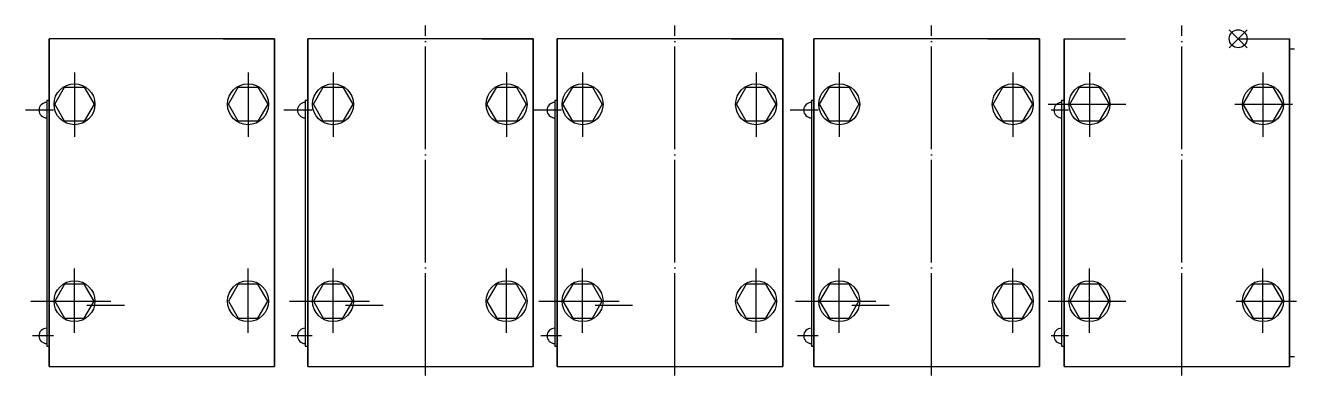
# Model space of a CAD drawing. Extents: x -1255 to -1007, y 403 to 471.
import ezdxf

# ---------------------------------------------------------------- set-up
doc = ezdxf.new("R2010")
doc.units = 0
doc.header["$MEASUREMENT"] = 0
doc.linetypes.add('CENTER', pattern=[22, 20, -1, 0, -1])
doc.layers.get('0').update_dxf_attribs({"linetype": 'CONTINUOUS'})
doc.layers.add('$PARTREF_BOM', color=7, linetype='CONTINUOUS')
doc.styles.get("Standard").update_dxf_attribs({"font": 'txt.shx', "bigfont": 'chineset.shx'})

# ---------------------------------------------------------------- blocks, each defined once
blk = doc.blocks.new('PARTREF')
at = {"layer": '$PARTREF_BOM', "color": 2}
for p, q in [((-1.75, -1.75), (1.75, 1.75)), ((-1.75, 1.75), (1.75, -1.75))]:
    blk.add_line(p, q, dxfattribs=at)
blk.add_circle((0, 0), 1.75, dxfattribs=at)
at = {"layer": '$PARTREF_BOM', "color": 2, "flags": 1}
for tag, p in [('TAG5', (-16.09, -4.95)), ('TAG15', (5.59, -4.74)), ('TAG10', (-5.65, -5)), ('TAG4', (-16.09, -8.95)), ('TAG9', (-5.65, -9)), ('TAG14', (5.59, -8.74)), ('TAG3', (-16.09, -12.95)), ('TAG8', (-5.65, -13)), ('TAG13', (5.59, -12.74)), ('TAG2', (-16.09, -16.95)), ('TAG7', (-5.65, -17)), ('TAG12', (5.59, -16.74)), ('TAG1', (-16.09, -20.95)), ('TAG6', (-5.65, -21)), ('TAG11', (5.59, -20.74))]:
    blk.add_attdef(tag, p, '', height=2.5, dxfattribs=at)

msp = doc.modelspace()

# ---------------------------------------------------------------- linework, layer by layer
at = {"color": 1, "linetype": 'CENTER'}
for p, q in [((-1176.98, 403.05), (-1176.98, 471.39)), ((-1128.27, 403.05), (-1128.27, 471.39)), ((-1078.17, 403.05), (-1078.17, 471.39)), ((-1029.34, 403.05), (-1029.34, 471.39)), ((-1245.48, 462.18), (-1245.48, 449.65)), ((-1211.6, 462.18), (-1211.6, 449.65)), ((-1195.02, 462.18), (-1195.02, 449.65)), ((-1161.14, 462.18), (-1161.14, 449.65)), ((-1146.31, 462.18), (-1146.31, 449.65)), ((-1112.43, 462.18), (-1112.43, 449.65)), ((-1062.33, 462.18), (-1062.33, 449.65)), ((-1047.37, 462.18), (-1047.37, 449.65)), ((-1013.5, 462.18), (-1013.5, 449.65)), ((-1249.58, 454.85), (-1255.06, 454.85)), ((-1199.12, 454.85), (-1204.6, 454.85)), ((-1150.41, 454.85), (-1155.89, 454.85)), ((-1100.31, 454.85), (-1105.79, 454.85)), ((-1055.41, 456.01), (-1040.26, 456.01)), ((-1051.47, 454.85), (-1054.81, 454.85)), ((-1018.99, 456.01), (-1007.72, 456.01)), ((-1245.48, 411.4), (-1245.48, 423.93)), ((-1211.6, 411.4), (-1211.6, 423.93)), ((-1195.02, 411.4), (-1195.02, 423.93)), ((-1161.14, 411.4), (-1161.14, 423.93)), ((-1112.43, 411.4), (-1112.43, 423.93)), ((-1096.21, 411.4), (-1096.21, 423.93)), ((-1062.33, 411.4), (-1062.33, 423.93)), ((-1047.37, 411.4), (-1047.37, 423.93)), ((-1013.5, 411.4), (-1013.5, 423.93)), ((-1254, 417.57), (-1238.36, 417.57)), ((-1203.54, 417.57), (-1187.9, 417.57)), ((-1154.83, 417.57), (-1139.19, 417.57)), ((-1104.73, 417.57), (-1089.09, 417.57)), ((-1055.41, 417.57), (-1040.26, 417.57)), ((-1018.72, 417.57), (-1006.94, 417.57)), ((-1243.06, 416.79), (-1235.72, 416.79)), ((-1192.59, 416.79), (-1185.26, 416.79)), ((-1143.88, 416.79), (-1136.55, 416.79)), ((-1093.78, 416.79), (-1086.45, 416.79)), ((-1249.58, 410.79), (-1253.65, 410.79)), ((-1199.12, 410.79), (-1203.19, 410.79)), ((-1150.41, 410.79), (-1154.48, 410.79)), ((-1100.31, 410.79), (-1104.38, 410.79)), ((-1051.47, 410.79), (-1054.81, 410.79))]:
    msp.add_line(p, q, dxfattribs=at)
at = {"color": 7, "linetype": 'CONTINUOUS'}
for p, q in [((-1206.41, 468.79), (-1250.41, 468.79)), ((-1250.41, 404.79), (-1250.41, 468.79)), ((-1250.41, 468.79), (-1250.41, 404.79)), ((-1216.44, 468.79), (-1206.41, 468.79)), ((-1206.41, 404.79), (-1206.41, 468.79)), ((-1206.41, 468.79), (-1206.41, 404.79)), ((-1155.95, 468.79), (-1199.95, 468.79)), ((-1199.95, 404.79), (-1199.95, 468.79)), ((-1199.95, 468.79), (-1199.95, 404.79)), ((-1165.98, 468.79), (-1155.95, 468.79)), ((-1155.95, 404.79), (-1155.95, 468.79)), ((-1155.95, 468.79), (-1155.95, 404.79)), ((-1107.24, 468.79), (-1151.24, 468.79)), ((-1151.24, 404.79), (-1151.24, 468.79)), ((-1151.24, 468.79), (-1151.24, 404.79)), ((-1117.27, 468.79), (-1107.24, 468.79)), ((-1107.24, 404.79), (-1107.24, 468.79)), ((-1107.24, 468.79), (-1107.24, 404.79)), ((-1057.14, 468.79), (-1101.14, 468.79)), ((-1101.14, 468.79), (-1101.14, 404.79)), ((-1101.14, 404.79), (-1101.14, 468.79)), ((-1067.17, 468.79), (-1057.14, 468.79)), ((-1057.14, 468.79), (-1057.14, 404.79)), ((-1057.14, 404.79), (-1057.14, 468.79)), ((-1052.31, 468.79), (-1040.34, 468.79)), ((-1052.31, 468.79), (-1052.31, 404.79)), ((-1052.31, 404.79), (-1052.31, 468.79)), ((-1018.34, 468.79), (-1008.31, 468.79)), ((-1008.31, 468.79), (-1008.31, 404.79)), ((-1008.31, 404.79), (-1008.31, 468.79)), ((-1007.34, 466.79), (-1008.31, 466.79)), ((-1096.21, 462.18), (-1096.21, 449.65)), ((-1250.91, 456.79), (-1250.41, 456.79)), ((-1250.91, 456.79), (-1250.91, 408.79)), ((-1200.45, 456.79), (-1199.95, 456.79)), ((-1200.45, 456.79), (-1200.45, 408.79)), ((-1151.74, 456.79), (-1151.24, 456.79)), ((-1151.74, 456.79), (-1151.74, 408.79)), ((-1101.64, 456.79), (-1101.14, 456.79)), ((-1101.64, 456.79), (-1101.64, 408.79)), ((-1052.81, 456.79), (-1052.31, 456.79)), ((-1052.81, 456.79), (-1052.81, 408.79)), ((-1250.91, 456.35), (-1250.91, 453.35)), ((-1200.45, 456.35), (-1200.45, 453.35)), ((-1151.74, 456.35), (-1151.74, 453.35)), ((-1101.64, 456.35), (-1101.64, 453.35)), ((-1052.81, 456.35), (-1052.81, 453.35)), ((-1146.31, 411.4), (-1146.31, 423.93)), ((-1250.91, 412.29), (-1250.91, 409.29)), ((-1200.45, 412.29), (-1200.45, 409.29)), ((-1151.74, 412.29), (-1151.74, 409.29)), ((-1101.64, 412.29), (-1101.64, 409.29)), ((-1052.81, 412.29), (-1052.81, 409.29)), ((-1250.91, 408.79), (-1250.41, 408.79)), ((-1200.45, 408.79), (-1199.95, 408.79)), ((-1151.74, 408.79), (-1151.24, 408.79)), ((-1101.64, 408.79), (-1101.14, 408.79)), ((-1052.81, 408.79), (-1052.31, 408.79)), ((-1250.41, 404.79), (-1206.41, 404.79)), ((-1199.95, 404.79), (-1155.95, 404.79)), ((-1151.24, 404.79), (-1107.24, 404.79)), ((-1101.14, 404.79), (-1057.14, 404.79)), ((-1052.31, 404.79), (-1008.31, 404.79)), ((-1008.31, 406.79), (-1007.34, 406.79))]:
    msp.add_line(p, q, dxfattribs=at)
for points in [[(-1241.63, 456.01), (-1243.56, 452.68), (-1247.4, 452.68), (-1249.33, 456.01), (-1247.4, 459.34), (-1243.56, 459.34)], [(-1207.76, 456.01), (-1209.68, 452.68), (-1213.53, 452.68), (-1215.45, 456.01), (-1213.53, 459.34), (-1209.68, 459.34)], [(-1191.17, 456.01), (-1193.09, 452.68), (-1196.94, 452.68), (-1198.86, 456.01), (-1196.94, 459.34), (-1193.09, 459.34)], [(-1157.3, 456.01), (-1159.22, 452.68), (-1163.07, 452.68), (-1164.99, 456.01), (-1163.07, 459.34), (-1159.22, 459.34)], [(-1142.46, 456.01), (-1144.38, 452.68), (-1148.23, 452.68), (-1150.15, 456.01), (-1148.23, 459.34), (-1144.38, 459.34)], [(-1108.59, 456.01), (-1110.51, 452.68), (-1114.36, 452.68), (-1116.28, 456.01), (-1114.36, 459.34), (-1110.51, 459.34)], [(-1092.36, 456.01), (-1094.29, 452.68), (-1098.13, 452.68), (-1100.05, 456.01), (-1098.13, 459.34), (-1094.29, 459.34)], [(-1058.49, 456.01), (-1060.41, 452.68), (-1064.26, 452.68), (-1066.18, 456.01), (-1064.26, 459.34), (-1060.41, 459.34)], [(-1043.53, 456.01), (-1045.45, 452.68), (-1049.3, 452.68), (-1051.22, 456.01), (-1049.3, 459.34), (-1045.45, 459.34)], [(-1009.65, 456.01), (-1011.57, 452.68), (-1015.42, 452.68), (-1017.34, 456.01), (-1015.42, 459.34), (-1011.57, 459.34)], [(-1241.63, 417.57), (-1243.56, 420.9), (-1247.4, 420.9), (-1249.33, 417.57), (-1247.4, 414.24), (-1243.56, 414.24)], [(-1207.76, 417.57), (-1209.68, 420.9), (-1213.53, 420.9), (-1215.45, 417.57), (-1213.53, 414.24), (-1209.68, 414.24)], [(-1191.17, 417.57), (-1193.09, 420.9), (-1196.94, 420.9), (-1198.86, 417.57), (-1196.94, 414.24), (-1193.09, 414.24)], [(-1157.3, 417.57), (-1159.22, 420.9), (-1163.07, 420.9), (-1164.99, 417.57), (-1163.07, 414.24), (-1159.22, 414.24)], [(-1142.46, 417.57), (-1144.38, 420.9), (-1148.23, 420.9), (-1150.15, 417.57), (-1148.23, 414.24), (-1144.38, 414.24)], [(-1108.59, 417.57), (-1110.51, 420.9), (-1114.36, 420.9), (-1116.28, 417.57), (-1114.36, 414.24), (-1110.51, 414.24)], [(-1092.36, 417.57), (-1094.29, 420.9), (-1098.13, 420.9), (-1100.05, 417.57), (-1098.13, 414.24), (-1094.29, 414.24)], [(-1058.49, 417.57), (-1060.41, 420.9), (-1064.26, 420.9), (-1066.18, 417.57), (-1064.26, 414.24), (-1060.41, 414.24)], [(-1043.53, 417.57), (-1045.45, 420.9), (-1049.3, 420.9), (-1051.22, 417.57), (-1049.3, 414.24), (-1045.45, 414.24)], [(-1009.65, 417.57), (-1011.57, 420.9), (-1015.42, 420.9), (-1017.34, 417.57), (-1015.42, 414.24), (-1011.57, 414.24)]]:
    msp.add_lwpolyline(points, close=True, dxfattribs=at)
for centre in [(-1245.48, 456.01), (-1211.6, 456.01), (-1195.02, 456.01), (-1161.14, 456.01), (-1146.31, 456.01), (-1112.43, 456.01), (-1096.21, 456.01), (-1062.33, 456.01), (-1047.37, 456.01), (-1013.5, 456.01), (-1245.48, 417.57), (-1211.6, 417.57), (-1195.02, 417.57), (-1161.14, 417.57), (-1146.31, 417.57), (-1112.43, 417.57), (-1096.21, 417.57), (-1062.33, 417.57), (-1047.37, 417.57), (-1013.5, 417.57)]:
    msp.add_circle(centre, 4, dxfattribs=at)
for centre in [(-1250.91, 454.85), (-1200.45, 454.85), (-1151.74, 454.85), (-1101.64, 454.85), (-1052.81, 454.85), (-1250.91, 410.79), (-1200.45, 410.79), (-1151.74, 410.79), (-1101.64, 410.79), (-1052.81, 410.79)]:
    msp.add_arc(centre, 1.5, 90, 270, dxfattribs=at)

# ---------------------------------------------------------------- block references
at = {"color": 7}
msp.add_blockref('PARTREF', (-1018.34, 468.79), dxfattribs=at)

doc.saveas('drawing.dxf')
